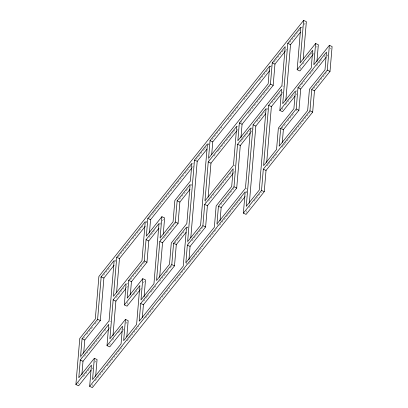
<?xml version="1.0" encoding="UTF-8"?>
<svg xmlns="http://www.w3.org/2000/svg" width="408" height="408" viewBox="0 0 408 408"><rect width="100%" height="100%" fill="white"/><g stroke="black" fill="none" stroke-linecap="round" stroke-linejoin="round"><path stroke-width="0.31" stroke-dasharray="2.04 1.53" d="M78.78 383.887L78.887 382.622M80.957 358.005L81.059 356.74M92.494 386.351L92.652 384.474M109.879 345.005L110.038 343.128M127.214 304.291L127.373 302.415M160.456 239.96L160.558 238.69M186.247 264.226L186.354 262.966M187.991 243.469L188.098 242.209M205.336 202.638L205.443 201.374M208.896 160.293L208.998 159.028M217.347 225.344L217.454 224.094M246.259 212.512L246.417 210.635M282.719 109.813L282.877 107.936M300.053 69.069L300.217 67.162M103.601 275.227L110.359 266.776M114.735 261.304L115.928 259.814M118.315 256.831L129.841 242.413M132.626 238.93L143.754 225.007M145.743 222.523L146.936 221.029M149.323 218.05L152.5 214.072M152.898 213.573L154.091 212.084M154.489 211.584L156.08 209.595M156.478 209.1L157.672 207.606M158.069 207.111L159.661 205.122M160.058 204.622L163.236 200.644M163.634 200.149L170.391 191.694M170.789 191.199L173.971 187.221M174.369 186.726L177.546 182.748M177.944 182.249L184.707 173.798M185.105 173.298L190.669 166.337M192.658 163.853L193.453 162.858M196.233 159.375L202.99 150.924M203.388 150.43L204.581 148.935M204.979 148.441L205.775 147.446M208.162 144.463L208.957 143.468M212.135 139.49L222.074 127.056M228.036 119.6L238.374 106.672M243.938 99.71L253.48 87.781M259.447 80.32L268.591 68.886M270.178 66.897L271.371 65.402M273.758 62.419L274.951 60.93M275.349 60.43L284.095 49.495M289.66 42.534L299.6 30.1M301.589 27.616L302.379 26.622M303.97 24.633L305.561 22.644M192.234 167.55L193.428 166.061M285.564 50.832L287.528 48.373M149.073 237.395L152.959 232.535M153.347 232.05L154.515 230.591M159.569 224.267L160.732 222.809M162.287 220.866L163.843 218.923M179.52 199.313L188.465 188.129M190.796 185.212L191.571 184.238M214.052 156.126L215.246 154.637M217.627 151.654L218.821 150.164M219.218 149.665L225.976 141.219M226.374 140.719L229.551 136.741M229.949 136.246L233.126 132.269M233.524 131.774L235.513 129.29M237.497 126.801L238.292 125.812M240.679 122.828L243.061 119.845M248.227 113.383L249.421 111.894M249.818 111.394L256.576 102.949M256.974 102.449L260.151 98.476M260.549 97.976L263.726 94.003M264.124 93.503L266.909 90.025M267.301 89.531L270.086 86.047M237.104 130.468L238.292 128.979M83.66 338.237L84.436 337.268M86.766 334.351L92.601 327.058M94.931 324.141L97.655 320.734M116.183 297.56L120.141 292.607M120.538 292.113L123.706 288.15M126.873 284.192L127.668 283.198M130.438 279.735L136.379 272.304M136.772 271.81L137.96 270.325M138.358 269.831L143.111 263.889M143.504 263.39L144.692 261.905M163.623 238.236L164.796 236.762M165.189 236.273L169.901 230.377M170.294 229.888L175.399 223.502M240.582 141.979L241.776 140.49M242.174 139.99L249.319 131.055M251.303 128.576L252.098 127.582M256.861 121.625L263.211 113.684M263.609 113.184L264.399 112.195M266.781 109.217L267.577 108.222M271.942 102.76L279.485 93.33M302.787 64.189L304.343 62.24M308.229 57.38L311.727 53.004M316.394 47.17L317.169 46.196M126.49 287.844L127.668 286.37M250.889 132.263L252.067 130.79M281.989 93.366L283.167 91.897M313.115 54.443L314.282 52.984M84.487 356.24L90.03 349.304M90.423 348.809L92.009 346.831M92.407 346.336L93.59 344.852M93.988 344.352L95.574 342.373M95.967 341.879L102.301 333.953M104.677 330.985L105.866 329.496M174.782 243.306L177.893 239.414M178.281 238.93L184.89 230.668M187.226 227.751L188.001 226.777M208.493 201.154L215.22 192.734M217.597 189.761L218.785 188.277M219.183 187.782L220.371 186.298M220.764 185.798L222.35 183.819M222.743 183.325L229.475 174.904M229.872 174.41L231.061 172.926M316.552 66.009L318.495 63.577M318.883 63.092L320.05 61.633M320.438 61.144L321.606 59.685M323.937 56.768L325.105 55.309M330.159 48.991L330.934 48.017M133.447 295.004L138.501 288.685M143.167 282.851L144.723 280.908M285.452 104.902L290.2 98.96M290.598 98.466L291.786 96.982M292.184 96.487L294.163 94.008M296.142 91.535L296.932 90.54M299.309 87.572L304.455 81.136M309.998 74.2L313.956 69.248M109.13 328.588L110.318 327.099M140.276 289.639L141.443 288.181M233.534 173.002L234.722 171.518M295.78 95.156L296.942 93.697M326.834 56.319L328.022 54.83M83.456 376.564L89.286 369.271M94.733 362.462L96.288 360.519M112.613 340.099L114.169 338.15M118.442 332.806L121.166 329.399M125.827 323.564L127.383 321.621M143.713 301.201L146.855 297.274M147.247 296.784L148.425 295.31M150.781 292.363L151.96 290.889M152.352 290.399L156.672 284.998M159.656 281.265L168.688 269.969M170.258 268.005L172.222 265.547M191.933 240.893L196.646 235.003M197.039 234.508L202.929 227.144M220.815 204.775L227.812 196.024M228.2 195.534L234.034 188.241M281.851 128.438L285.35 124.063M287.681 121.145L293.51 113.852M295.846 110.935L296.621 109.966M313.726 88.572L320.336 80.31M320.724 79.82L327.333 71.558M91.841 369.25L93.009 367.792M122.941 330.353L124.108 328.894M95.278 380.812L104.779 368.929M107.156 365.956L117.846 352.589M118.243 352.094L122.992 346.147M127.163 340.935L138.944 326.201M145.498 318L154.229 307.081M159.788 300.13L169.713 287.722M174.869 281.27L185.987 267.368M188.578 264.129L189.766 262.64M190.159 262.145L191.745 260.166M192.143 259.672L193.331 258.182M193.724 257.688L195.31 255.709M195.702 255.214L203.23 245.805M209.957 237.385L217.087 228.475M219.677 225.231L226.012 217.306M226.409 216.811L227.996 214.832M228.388 214.338L229.576 212.854M229.974 212.354L235.12 205.918M235.518 205.423L236.701 203.939M237.099 203.444L238.685 201.46M239.078 200.966L240.266 199.481M240.664 198.987L242.245 197.003M245.81 192.545L246.998 191.061M267.113 165.908L268.291 164.434M268.683 163.94L274.966 156.085M275.359 155.591L277.715 152.648M281.877 147.441L283.065 145.957M283.463 145.462L284.651 143.973M285.044 143.478L286.63 141.499M287.028 141.005L291.776 135.058M292.174 134.564L295.341 130.606M295.739 130.106L309.988 112.282M248.992 207.606L250.956 205.148M254.097 201.221L261.559 191.888M301.288 27.438L302.379 27.938M270.188 66.331L271.279 66.83M282.469 85.879L283.555 86.379M266.618 108.87L267.709 109.37M278.894 128.413L279.985 128.913M251.614 128.566L253.246 129.316M207.988 144.121L209.08 144.626M234.029 165.49L235.115 165.99M246.009 188.578L247.095 189.077M245.708 192.122L246.799 192.622M190.653 184.839L191.74 185.339M187.078 227.378L188.17 227.878M159.554 223.737L160.645 224.237M145.789 221.916L146.88 222.416M114.689 260.809L115.775 261.309M99.98 276.966L101.618 277.715M109.624 321.07L110.716 321.57"/><path stroke-width="0.61" d="M91.066 370.219L78.622 385.779L75.898 384.53L79.769 338.446L95.319 319L98.889 276.466L303.634 20.4L306.357 21.65L303.21 59.109M122.16 331.327L109.721 346.882L106.998 345.632L108.783 324.365L80.279 360.019L78.79 377.742L94.34 358.295L97.063 359.545L95.645 376.436M82.064 338.752L80.575 356.475L109.084 320.821L114.143 260.559L101.184 276.767L97.614 319.306L82.064 338.752L84.788 340.002L83.671 353.292M81.886 374.564L83.002 361.269L108.737 329.083M245.106 196.605L92.386 387.6L89.663 386.351L91.448 365.084L75.898 384.53M94.34 358.295L92.555 379.562L121.059 343.908L122.548 326.186L106.998 345.632M84.788 340.002L100.337 320.555L103.907 278.016L114.118 265.246M139.888 290.124L127.056 306.168L124.333 304.919L126.123 283.647L113.164 299.855L109.89 338.849L125.44 319.398L128.163 320.647L126.796 336.911M116.734 257.321L113.46 296.31L141.969 260.656L145.243 221.666L116.734 257.321L119.457 258.57L116.606 292.531M112.98 335.692L115.887 301.104L125.705 288.828M125.44 319.398L123.655 340.67L136.614 324.462L139.888 285.467L124.333 304.919M142.774 278.684L140.989 299.951L153.949 283.744L159.008 223.487L146.049 239.69L144.264 260.962L128.714 280.408L127.225 298.131L142.774 278.684L145.498 279.934L144.08 296.825M130.32 294.948L131.437 281.658L146.987 262.211L148.772 240.939L158.982 228.174M140.694 303.496L139.204 321.218L183.263 266.118L186.538 227.129L173.579 243.331L171.788 264.598L140.694 303.496L143.417 304.745L142.351 317.409M161.899 216.699L160.114 237.966L173.069 221.758L174.854 200.491L190.403 181.045L191.893 163.322L147.834 218.423L146.35 236.145L161.899 216.699L164.623 217.949L163.256 234.212M149.445 232.968L150.557 219.672L191.444 168.54M159.814 241.511L156.539 280.505L169.499 264.297L171.284 243.03L186.833 223.579L190.108 184.589L177.149 200.797L175.364 222.064L159.814 241.511L162.537 242.76L159.635 277.353M143.417 304.745L174.512 265.853L176.302 244.581L186.119 232.305M162.537 242.76L178.087 223.314L179.872 202.047L190.082 189.276M187.343 245.152L185.854 262.874L214.363 227.225L216.148 205.953L231.698 186.507L233.187 168.785L204.678 204.439L202.893 225.706L187.343 245.152L190.067 246.401L188.95 259.697M194.483 160.079L187.639 241.607L200.598 225.4L207.442 143.871L194.483 160.079L197.207 161.328L190.786 237.803M208.248 161.899L204.974 200.894L233.483 165.24L236.757 126.245L208.248 161.899L210.972 163.149L208.121 197.11M210.038 140.632L208.549 158.355L268.158 83.808L269.647 66.081L210.038 140.632L212.762 141.882L211.696 154.54M190.067 246.401L205.617 226.955L207.402 205.688L233.136 173.497M218.443 206.259L216.954 223.982L245.463 188.328L250.522 128.066L237.563 144.274L233.993 186.808L218.443 206.259L221.167 207.509L220.05 220.799M239.348 123.002L237.859 140.729L281.923 85.629L285.197 46.634L272.238 62.842L270.453 84.109L239.348 123.002L242.071 124.256L240.955 137.547M221.167 207.509L236.716 188.057L240.286 145.523L250.497 132.753M316.919 61.628L318.337 44.737L315.614 43.488L313.829 64.76L329.378 45.308L332.102 46.558L330.016 71.374L314.466 90.821L312.681 112.088L266.031 170.432L264.246 191.699L246.101 214.389L243.377 213.139L245.167 191.872L89.663 386.351M253.113 124.828L246.269 206.356L259.228 190.148L266.072 108.62L253.113 124.828L255.836 126.077L249.364 203.179M243.377 213.139L261.523 190.449L263.308 169.182L309.958 110.838L311.743 89.571L327.293 70.125L329.378 45.308M279.837 110.441L281.622 89.174L268.663 105.376L263.604 165.638L276.563 149.43L278.348 128.163L293.898 108.717L295.387 90.989L279.837 110.441L282.56 111.69L294.999 96.13M266.699 162.445L271.386 106.626L281.204 94.35M242.071 124.256L273.176 85.359L274.961 64.092L285.172 51.321M280.643 128.469L279.154 146.191L307.663 110.537L309.448 89.265L324.998 69.819L326.487 52.097L297.978 87.751L296.193 109.018L280.643 128.469L283.366 129.719L282.305 142.377M297.172 69.722L300.742 27.188L287.788 43.396L282.729 103.652L311.233 67.998L312.722 50.276L297.172 69.722L299.895 70.972L312.727 54.927M285.824 100.465L290.511 44.645L300.329 32.365M303.634 20.4L300.064 62.939L315.614 43.488M283.366 129.719L298.916 110.267L300.701 89L326.043 57.309M119.457 258.57L145.197 226.379M197.207 161.328L207.024 149.053M212.762 141.882L269.586 70.814M210.972 163.149L236.314 131.458M255.836 126.077L265.654 113.796M287.788 43.396L290.511 44.645M327.293 70.125L330.016 71.374M272.238 62.842L274.961 64.092M311.743 89.571L314.466 90.821M297.978 87.751L300.701 89M270.453 84.109L273.176 85.359M309.958 110.838L312.681 112.088M296.193 109.018L298.916 110.267M268.663 105.376L271.386 106.626M237.563 144.274L240.286 145.523M263.308 169.182L266.031 170.432M261.523 190.449L264.246 191.699M233.993 186.808L236.716 188.057M204.678 204.439L207.402 205.688M177.149 200.797L179.872 202.047M202.893 225.706L205.617 226.955M175.364 222.064L178.087 223.314M147.834 218.423L150.557 219.672M173.579 243.331L176.302 244.581M146.049 239.69L148.772 240.939M171.788 264.598L174.512 265.853M144.264 260.962L146.987 262.211M128.714 280.408L131.437 281.658M101.184 276.767L103.907 278.016M113.164 299.855L115.887 301.104M97.614 319.306L100.337 320.555M80.279 360.019L83.002 361.269"/></g></svg>
